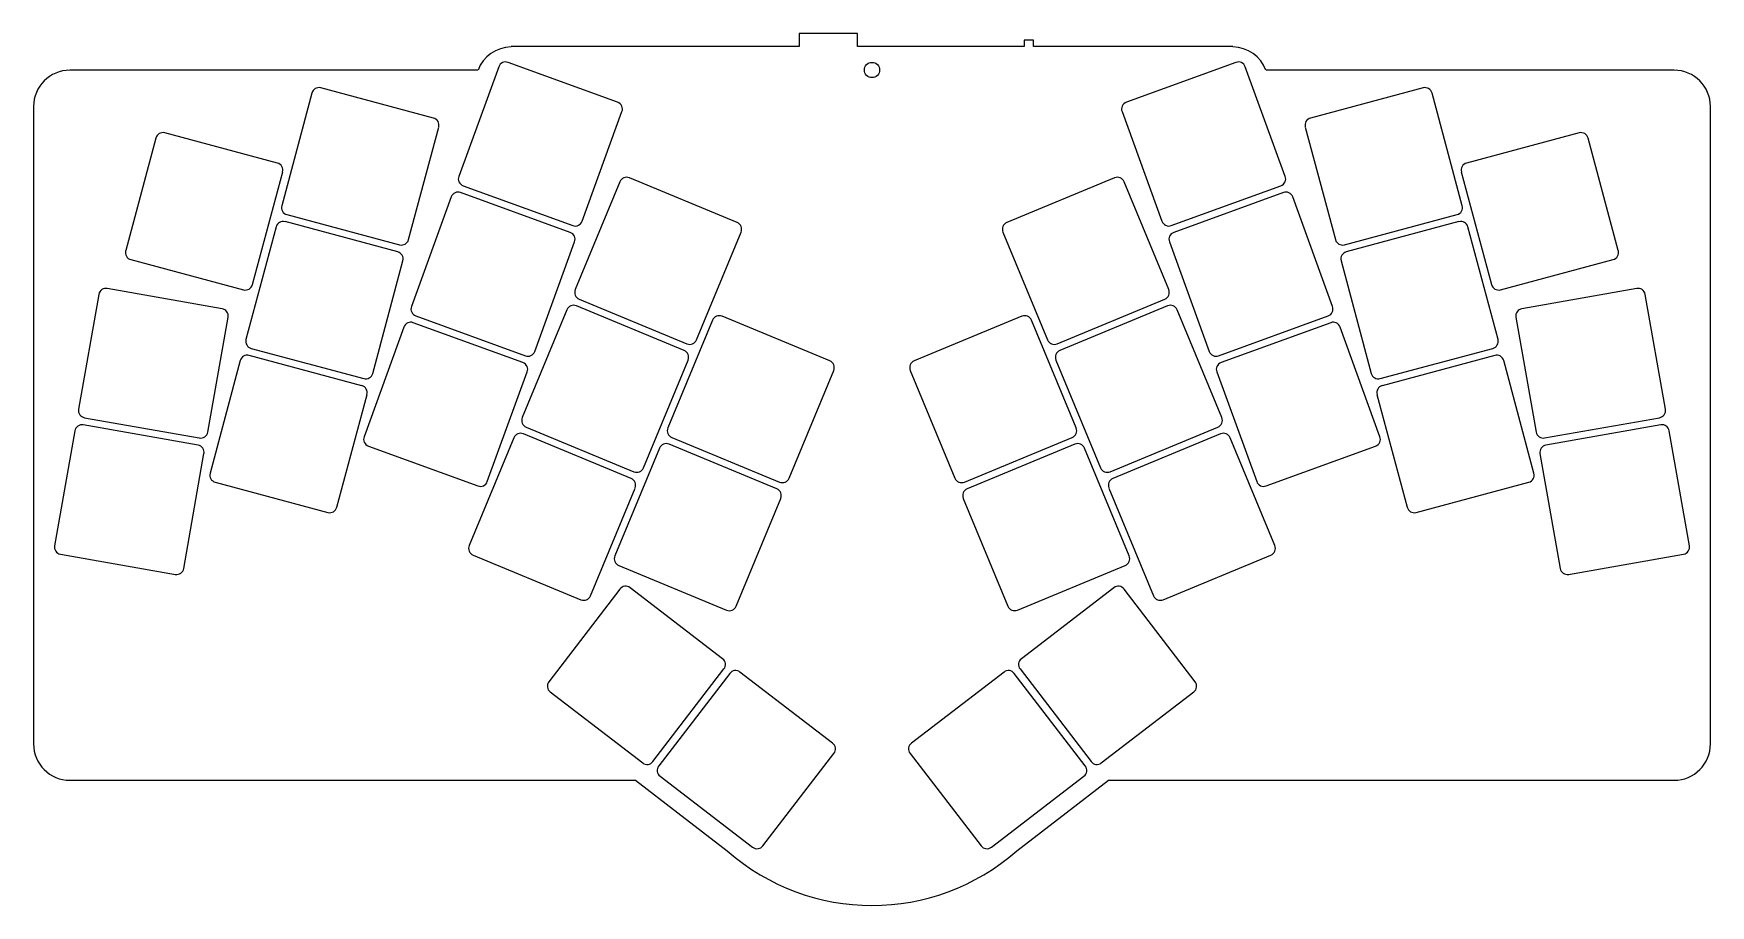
# Model space of a CAD drawing. Header units: millimetres. Extents: x 37 to 267, y -156 to -36.
import ezdxf

# ---------------------------------------------------------------- set-up
doc = ezdxf.new("R2010")
doc.units = ezdxf.units.MM

msp = doc.modelspace()

# ---------------------------------------------------------------- linework, layer by layer
at = {"linetype": 'CONTINUOUS'}
for p, q in [((149.87, -36.07), (141.87, -36.07)), ((141.87, -36.07), (141.87, -37.87)), ((149.87, -37.87), (149.87, -36.07)), ((141.87, -37.87), (102.37, -37.87)), ((102.37, -37.87), (102.37, -37.89)), ((172.72, -37.87), (149.87, -37.87)), ((174.02, -36.97), (172.72, -36.97)), ((172.72, -36.97), (172.72, -37.87)), ((174.02, -37.87), (174.02, -36.97)), ((201.37, -37.87), (174.02, -37.87)), ((201.37, -37.89), (201.37, -37.87)), ((97.83, -41.1), (41.87, -41.1)), ((100.67, -40.62), (95.2, -55.66)), ((116.98, -45.5), (101.95, -40.03)), ((201.79, -40.03), (186.76, -45.5)), ((208.55, -55.66), (203.07, -40.62)), ((261.87, -41.1), (205.91, -41.1)), ((91.74, -47.66), (76.28, -43.52)), ((227.46, -43.52), (212, -47.66)), ((75.06, -44.23), (70.92, -59.68)), ((232.82, -59.68), (228.68, -44.23)), ((36.87, -46.1), (36.87, -133.5)), ((112.11, -61.82), (117.58, -46.78)), ((186.16, -46.78), (191.63, -61.82)), ((266.87, -133.5), (266.87, -46.1)), ((53.65, -50.4), (49.51, -65.85)), ((70.33, -53.83), (54.87, -49.69)), ((88.3, -64.34), (92.45, -48.89)), ((211.3, -48.89), (215.44, -64.34)), ((248.87, -49.69), (233.41, -53.83)), ((254.23, -65.85), (250.09, -50.4)), ((66.9, -70.51), (71.04, -55.06)), ((232.7, -55.06), (236.84, -70.51)), ((95.79, -56.94), (110.83, -62.41)), ((117.29, -56.41), (111.16, -71.19)), ((133.37, -61.99), (118.59, -55.87)), ((185.15, -55.87), (170.37, -61.99)), ((192.58, -71.19), (186.46, -56.41)), ((192.91, -62.41), (207.95, -56.94)), ((94.17, -58.48), (88.7, -73.51)), ((110.49, -63.35), (95.45, -57.88)), ((208.29, -57.88), (193.25, -63.35)), ((215.04, -73.51), (209.57, -58.48)), ((86.82, -66.01), (71.37, -61.87)), ((71.62, -60.91), (87.08, -65.05)), ((216.66, -65.05), (232.12, -60.91)), ((232.37, -61.87), (216.92, -66.01)), ((70.14, -62.58), (66, -78.04)), ((127.79, -78.08), (133.92, -63.3)), ((169.83, -63.3), (175.95, -78.08)), ((237.74, -78.04), (233.6, -62.58)), ((105.61, -79.67), (111.08, -64.63)), ((192.66, -64.63), (198.13, -79.67)), ((50.22, -67.08), (65.67, -71.22)), ((83.39, -82.69), (87.53, -67.24)), ((216.21, -67.24), (220.35, -82.69)), ((238.07, -71.22), (253.52, -67.08)), ((62.74, -73.81), (46.98, -71.04)), ((256.76, -71.04), (241, -73.81)), ((45.83, -71.85), (43.05, -87.6)), ((126.1, -79.55), (111.32, -73.42)), ((111.7, -72.5), (126.49, -78.62)), ((177.25, -78.62), (192.04, -72.5)), ((192.42, -73.42), (177.64, -79.55)), ((260.69, -87.6), (257.92, -71.85)), ((60.77, -90.73), (63.55, -74.97)), ((103.99, -81.21), (88.95, -75.73)), ((89.29, -74.79), (104.33, -80.27)), ((110.01, -73.96), (103.89, -88.75)), ((129.99, -75.38), (123.87, -90.17)), ((146.08, -80.97), (131.3, -74.84)), ((172.44, -74.84), (157.66, -80.97)), ((179.87, -90.17), (173.75, -75.38)), ((199.85, -88.75), (193.73, -73.96)), ((199.41, -80.27), (214.45, -74.79)), ((214.79, -75.73), (199.75, -81.21)), ((240.19, -74.97), (242.97, -90.73)), ((87.67, -76.33), (82.2, -91.37)), ((221.54, -91.37), (216.07, -76.33)), ((81.9, -84.37), (66.45, -80.23)), ((66.71, -79.26), (82.16, -83.4)), ((221.58, -83.4), (237.03, -79.26)), ((237.29, -80.23), (221.84, -84.37)), ((65.22, -80.93), (61.08, -96.39)), ((99.11, -97.52), (104.59, -82.49)), ((120.52, -95.63), (126.64, -80.85)), ((140.5, -97.05), (146.62, -82.27)), ((157.12, -82.27), (163.24, -97.05)), ((177.1, -80.85), (183.22, -95.63)), ((199.16, -82.49), (204.63, -97.52)), ((242.66, -96.39), (238.52, -80.93)), ((78.47, -101.05), (82.61, -85.59)), ((221.13, -85.59), (225.27, -101.05)), ((43.86, -88.76), (59.61, -91.54)), ((244.13, -91.54), (259.88, -88.76)), ((42.53, -90.56), (39.75, -106.32)), ((59.44, -92.53), (43.68, -89.75)), ((102.74, -91.52), (96.62, -106.3)), ((118.83, -97.1), (104.05, -90.98)), ((104.43, -90.05), (119.21, -96.18)), ((124.41, -91.47), (139.19, -97.6)), ((164.55, -97.6), (179.33, -91.47)), ((184.53, -96.18), (199.31, -90.05)), ((199.69, -90.98), (184.91, -97.1)), ((207.12, -106.3), (201, -91.52)), ((260.06, -89.75), (244.3, -92.53)), ((263.99, -106.32), (261.21, -90.56)), ((57.47, -109.44), (60.25, -93.68)), ((82.8, -92.65), (97.83, -98.12)), ((122.72, -92.94), (116.6, -107.72)), ((138.81, -98.52), (124.03, -92.4)), ((179.71, -92.4), (164.93, -98.52)), ((187.14, -107.72), (181.02, -92.94)), ((205.91, -98.12), (220.94, -92.65)), ((243.49, -93.68), (246.27, -109.44)), ((61.79, -97.61), (77.24, -101.75)), ((113.25, -113.19), (119.37, -98.41)), ((184.37, -98.41), (190.49, -113.19)), ((226.5, -101.75), (241.95, -97.61)), ((133.23, -114.61), (139.35, -99.83)), ((164.39, -99.83), (170.51, -114.61)), ((40.56, -107.47), (56.32, -110.25)), ((97.16, -107.61), (111.94, -113.73)), ((191.8, -113.73), (206.58, -107.61)), ((247.42, -110.25), (263.18, -107.47)), ((117.14, -109.03), (131.92, -115.15)), ((171.82, -115.15), (186.6, -109.03)), ((117.29, -112.27), (107.54, -124.97)), ((131.38, -121.83), (118.69, -112.09)), ((185.05, -112.09), (172.36, -121.83)), ((196.2, -124.97), (186.46, -112.27)), ((121.83, -135.92), (131.57, -123.23)), ((132.36, -123.84), (122.62, -136.53)), ((146.45, -133.39), (133.76, -123.65)), ((169.98, -123.65), (157.29, -133.39)), ((181.12, -136.53), (171.38, -123.84)), ((172.18, -123.23), (181.92, -135.92)), ((107.73, -126.37), (120.42, -136.11)), ((183.32, -136.11), (196.01, -126.37)), ((136.9, -147.49), (146.64, -134.8)), ((157.1, -134.8), (166.84, -147.49)), ((122.8, -137.94), (135.5, -147.68)), ((168.24, -147.68), (180.94, -137.94)), ((41.87, -138.5), (119.43, -138.5)), ((119.43, -138.5), (125.25, -142.96)), ((178.49, -142.96), (184.31, -138.5)), ((184.31, -138.5), (261.87, -138.5)), ((125.25, -142.96), (125.25, -142.96)), ((125.25, -142.96), (132.02, -148.16)), ((171.72, -148.16), (178.49, -142.96))]:
    msp.add_line(p, q, dxfattribs=at)
msp.add_circle((151.87, -41.07), 1.05, dxfattribs=at)
for centre, radius, start, end in [((102.5, -42.89), 5, 91.5308, 159.0374), ((201.24, -42.89), 5, 20.9626, 88.4692), ((41.87, -46.1), 5, 90, 180), ((101.61, -40.97), 1, 70, 160), ((202.13, -40.97), 1, 20, 110), ((261.87, -46.1), 5, 0, 90), ((76.02, -44.49), 1, 75, 165), ((227.72, -44.49), 1, 15, 105), ((116.64, -46.44), 1, 340, 70), ((187.1, -46.44), 1, 110, 200), ((91.48, -48.63), 1, 345, 75), ((212.26, -48.63), 1, 105, 195), ((54.62, -50.66), 1, 75, 165), ((249.12, -50.66), 1, 15, 105), ((70.07, -54.8), 1, 345, 75), ((233.67, -54.8), 1, 105, 195), ((96.13, -56), 1, 160, 250), ((118.21, -56.79), 1, 67.5, 157.5), ((185.53, -56.79), 1, 22.5, 112.5), ((207.61, -56), 1, 290, 20), ((71.88, -59.94), 1, 165, 255), ((95.11, -58.82), 1, 70, 160), ((208.63, -58.82), 1, 20, 110), ((231.86, -59.94), 1, 285, 15), ((71.11, -62.84), 1, 75, 165), ((111.17, -61.47), 1, 250, 340), ((132.99, -62.92), 1, 337.5, 67.5), ((170.75, -62.92), 1, 112.5, 202.5), ((192.57, -61.47), 1, 200, 290), ((232.63, -62.84), 1, 15, 105), ((87.34, -64.08), 1, 255, 345), ((110.14, -64.29), 1, 340, 70), ((193.6, -64.29), 1, 110, 200), ((216.4, -64.08), 1, 195, 285), ((50.47, -66.11), 1, 165, 255), ((86.56, -66.98), 1, 345, 75), ((217.18, -66.98), 1, 105, 195), ((253.27, -66.11), 1, 285, 15), ((46.81, -72.02), 1, 80, 170), ((65.93, -70.25), 1, 255, 345), ((112.09, -71.58), 1, 157.5, 247.5), ((191.65, -71.58), 1, 292.5, 22.5), ((237.81, -70.25), 1, 195, 285), ((256.93, -72.02), 1, 10, 100), ((89.64, -73.86), 1, 160, 250), ((110.94, -74.35), 1, 67.5, 157.5), ((192.8, -74.35), 1, 22.5, 112.5), ((214.1, -73.86), 1, 290, 20), ((62.57, -74.8), 1, 350, 80), ((88.61, -76.67), 1, 70, 160), ((130.92, -75.77), 1, 67.5, 157.5), ((172.82, -75.77), 1, 22.5, 112.5), ((215.13, -76.67), 1, 20, 110), ((241.17, -74.8), 1, 100, 190), ((66.97, -78.29), 1, 165, 255), ((126.87, -77.7), 1, 247.5, 337.5), ((176.87, -77.7), 1, 202.5, 292.5), ((236.77, -78.29), 1, 285, 15), ((66.19, -81.19), 1, 75, 165), ((104.67, -79.33), 1, 250, 340), ((125.72, -80.47), 1, 337.5, 67.5), ((178.02, -80.47), 1, 112.5, 202.5), ((199.07, -79.33), 1, 200, 290), ((237.55, -81.19), 1, 15, 105), ((82.42, -82.44), 1, 255, 345), ((103.65, -82.15), 1, 340, 70), ((145.7, -81.89), 1, 337.5, 67.5), ((158.04, -81.89), 1, 112.5, 202.5), ((200.09, -82.15), 1, 110, 200), ((221.32, -82.44), 1, 195, 285), ((81.64, -85.33), 1, 345, 75), ((222.1, -85.33), 1, 105, 195), ((44.03, -87.78), 1, 170, 260), ((104.82, -89.13), 1, 157.5, 247.5), ((198.93, -89.13), 1, 292.5, 22.5), ((259.71, -87.78), 1, 280, 10), ((43.51, -90.73), 1, 80, 170), ((59.79, -90.56), 1, 260, 350), ((83.14, -91.71), 1, 160, 250), ((103.67, -91.9), 1, 67.5, 157.5), ((124.79, -90.55), 1, 157.5, 247.5), ((178.95, -90.55), 1, 292.5, 22.5), ((200.07, -91.9), 1, 22.5, 112.5), ((220.6, -91.71), 1, 290, 20), ((243.95, -90.56), 1, 190, 280), ((260.23, -90.73), 1, 10, 100), ((59.27, -93.51), 1, 350, 80), ((123.64, -93.32), 1, 67.5, 157.5), ((180.1, -93.32), 1, 22.5, 112.5), ((244.47, -93.51), 1, 100, 190), ((62.05, -96.65), 1, 165, 255), ((119.6, -95.25), 1, 247.5, 337.5), ((184.14, -95.25), 1, 202.5, 292.5), ((241.69, -96.65), 1, 285, 15), ((98.17, -97.18), 1, 250, 340), ((118.45, -98.02), 1, 337.5, 67.5), ((138.43, -99.44), 1, 337.5, 67.5), ((139.57, -96.67), 1, 247.5, 337.5), ((164.17, -96.67), 1, 202.5, 292.5), ((165.31, -99.44), 1, 112.5, 202.5), ((185.29, -98.02), 1, 112.5, 202.5), ((205.57, -97.18), 1, 200, 290), ((77.5, -100.79), 1, 255, 345), ((226.24, -100.79), 1, 195, 285), ((40.73, -106.49), 1, 170, 260), ((97.54, -106.68), 1, 157.5, 247.5), ((117.52, -108.1), 1, 157.5, 247.5), ((186.22, -108.1), 1, 292.5, 22.5), ((206.2, -106.68), 1, 292.5, 22.5), ((263.01, -106.49), 1, 280, 10), ((56.49, -109.27), 1, 260, 350), ((247.25, -109.27), 1, 190, 280), ((118.08, -112.88), 1, 52.5, 142.5), ((185.66, -112.88), 1, 37.5, 127.5), ((112.33, -112.81), 1, 247.5, 337.5), ((132.3, -114.23), 1, 247.5, 337.5), ((171.44, -114.23), 1, 202.5, 292.5), ((191.41, -112.81), 1, 202.5, 292.5), ((130.77, -122.62), 1, 322.5, 52.5), ((172.97, -122.62), 1, 127.5, 217.5), ((133.15, -124.45), 1, 52.5, 142.5), ((170.59, -124.45), 1, 37.5, 127.5), ((108.34, -125.58), 1, 142.5, 232.5), ((195.4, -125.58), 1, 307.5, 37.5), ((145.85, -134.19), 1, 322.5, 52.5), ((157.89, -134.19), 1, 127.5, 217.5), ((41.87, -133.5), 5, 180, 270), ((261.87, -133.5), 5, 270, 360), ((121.03, -135.32), 1, 232.5, 322.5), ((123.41, -137.14), 1, 142.5, 232.5), ((180.33, -137.14), 1, 307.5, 37.5), ((182.71, -135.32), 1, 217.5, 307.5), ((128.29, -139), 5, 232.5, 232.5162), ((175.45, -139), 5, 307.4838, 307.5), ((151.87, -125.67), 30, 228.5678, 311.4322), ((136.11, -146.88), 1, 232.5, 322.5), ((167.63, -146.88), 1, 217.5, 307.5)]:
    msp.add_arc(centre, radius, start, end, dxfattribs=at)

doc.saveas('drawing.dxf')
